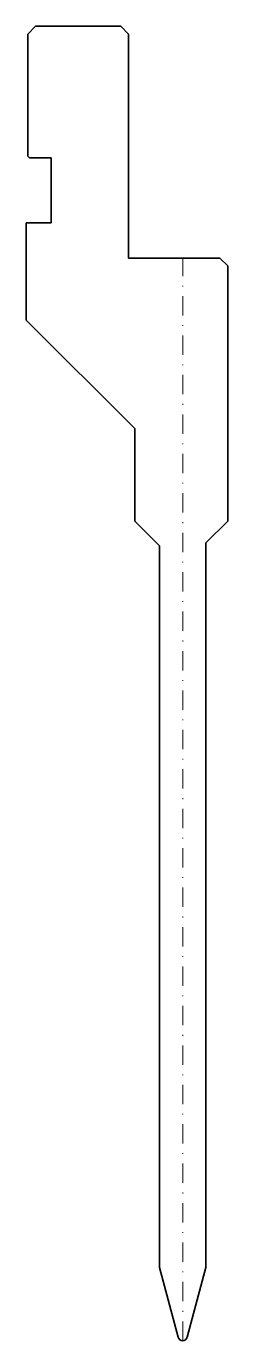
# Model space of a CAD drawing. Header units: millimetres. Extents: x -20 to 6, y 0 to 170.
import ezdxf

# ---------------------------------------------------------------- set-up
doc = ezdxf.new("R2010")
doc.units = ezdxf.units.MM
doc.header["$LTSCALE"] = 5
doc.linetypes.add('AUSGEZOGEN', pattern=[0])
doc.linetypes.add('DASHDOT', pattern=[1, 0.5, -0.25, 0, -0.25])
doc.layers.add('2', color=7, linetype='Continuous')

msp = doc.modelspace()

# ---------------------------------------------------------------- linework, layer by layer
at = {"layer": '2', "color": 7, "linetype": 'AUSGEZOGEN', "lineweight": 35}
for p, q in [((-20, 169), (-19, 170)), ((-20, 153.2), (-20, 169)), ((-19, 170), (-8, 170)), ((-8, 170), (-7, 169)), ((-7, 169), (-7, 140)), ((-19.8, 153), (-20, 153.2)), ((-17, 153), (-19.8, 153)), ((-17, 144.6), (-17, 153)), ((-20.2, 132), (-20.2, 144.6)), ((-20.2, 144.6), (-17, 144.6)), ((-7, 140), (4.8, 140)), ((4.8, 140), (5.8, 139)), ((5.8, 139), (5.8, 106)), ((-6.2, 118), (-20.2, 132)), ((-6.2, 106), (-6.2, 118)), ((-3, 102.8), (-6.2, 106)), ((5.8, 106), (3, 103.2)), ((-3, 9.48), (-3, 102.8)), ((3, 103.2), (3, 9.48)), ((-0.58, 0.44), (-3, 9.48)), ((3, 9.48), (0.58, 0.44))]:
    msp.add_line(p, q, dxfattribs=at)
at = {"layer": '2', "color": 7, "linetype": 'DASHDOT', "lineweight": 18}
msp.add_line((0, 0), (0, 140), dxfattribs=at)
at = {"layer": '2', "color": 7, "linetype": 'AUSGEZOGEN', "lineweight": 35}
msp.add_arc((0, 0.6), 0.6, 195, 345, dxfattribs=at)

doc.saveas('drawing.dxf')
